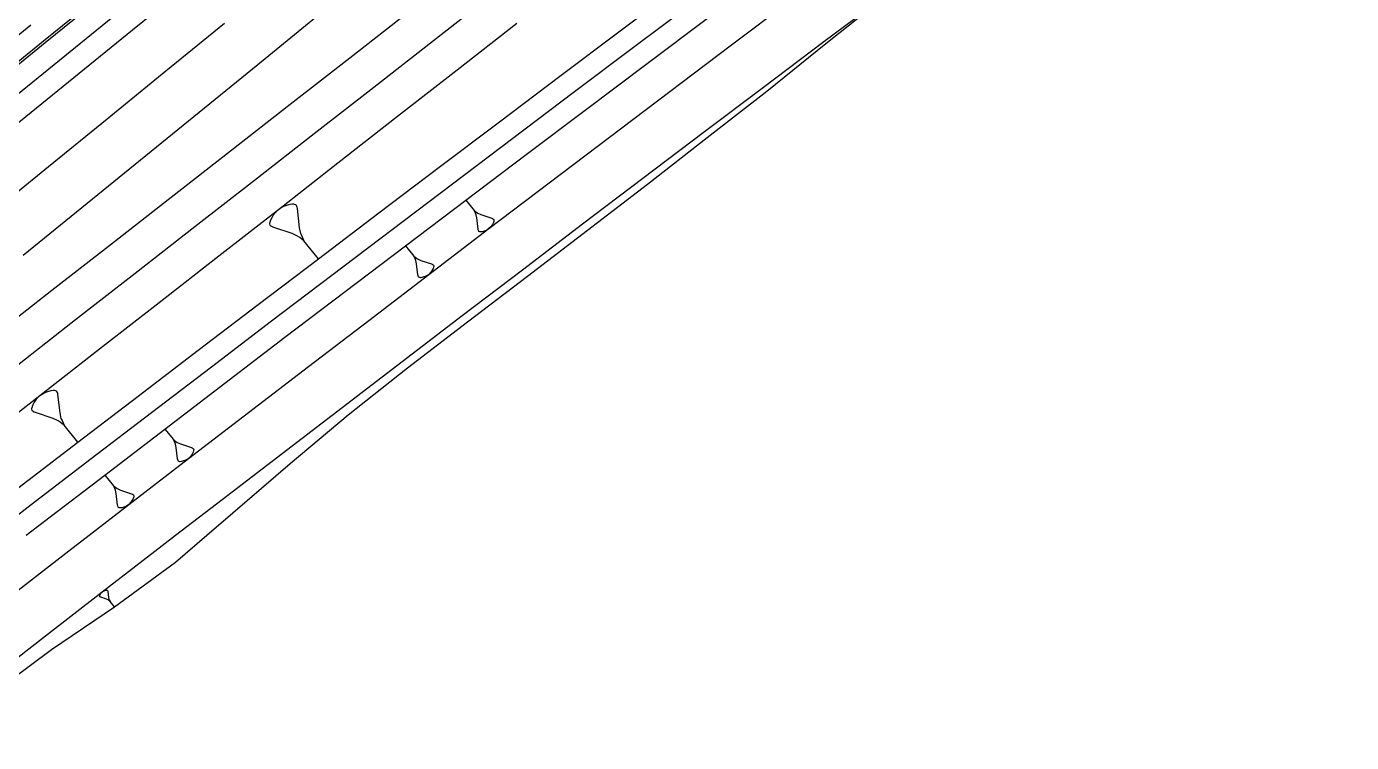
# Model space of a CAD drawing. Extents: x 387562 to 388546, y 804386 to 804945.
# Drawn here: x 387612.4 to 387700, y 804386.3 to 804433.7 of the extents above; entities that cross this region are included whole.
import ezdxf

# ---------------------------------------------------------------- set-up
doc = ezdxf.new("R2010")
doc.units = 0
doc.layers.get('0').update_dxf_attribs({"linetype": 'CONTINUOUS'})

msp = doc.modelspace()

# ---------------------------------------------------------------- linework, layer by layer
at = {"color": 7}
for p, q in [((387628.8264, 804421.3346), (387629.0345, 804421.5597)), ((387629.0345, 804421.5597), (387629.2973, 804421.7176)), ((387629.2973, 804421.7176), (387629.4591, 804421.7934)), ((387629.4591, 804421.7934), (387629.5874, 804421.8418)), ((387629.5874, 804421.8418), (387629.8103, 804421.9113)), ((387629.8103, 804421.9113), (387629.9659, 804421.9261)), ((387629.9659, 804421.9261), (387630.0269, 804421.9198)), ((387630.0269, 804421.9198), (387630.0878, 804421.9135)), ((387630.0878, 804421.9135), (387630.1762, 804421.8736)), ((387630.1762, 804421.8736), (387630.2035, 804421.84)), ((387630.2035, 804421.84), (387630.252, 804421.7117)), ((387630.252, 804421.7117), (387630.273, 804421.6171)), ((387630.273, 804421.6171), (387630.4188, 804420.3387)), ((387641.428, 804422.1702), (387641.9818, 804421.4892)), ((387641.9818, 804421.4892), (387642.0645, 804421.4273)), ((387642.0256, 804421.3956), (387641.9818, 804421.4892)), ((387642.0694, 804421.302), (387642.0256, 804421.3956)), ((387642.0645, 804421.4273), (387642.1473, 804421.3653)), ((387642.1473, 804421.3653), (387642.23, 804421.3033)), ((387628.4735, 804420.6005), (387628.4798, 804420.6615)), ((387628.4946, 804420.5059), (387628.4735, 804420.6005)), ((387628.4798, 804420.6615), (387628.486, 804420.7225)), ((387628.486, 804420.7225), (387628.5322, 804420.8718)), ((387628.5219, 804420.4723), (387628.4946, 804420.5059)), ((387628.5322, 804420.8718), (387628.6457, 804421.0759)), ((387628.6457, 804421.0759), (387628.7192, 804421.1916)), ((387628.7192, 804421.1916), (387628.8264, 804421.3346)), ((387642.1133, 804421.2083), (387642.0694, 804421.302)), ((387642.162, 804420.9894), (387642.1133, 804421.2083)), ((387642.2463, 804420.2499), (387642.162, 804420.9894)), ((387642.23, 804421.3033), (387642.4344, 804421.2109)), ((387642.4344, 804421.2109), (387643.1412, 804420.9777)), ((387643.1451, 804420.496), (387643.0831, 804420.4133)), ((387643.1412, 804420.9777), (387643.1923, 804420.9546)), ((387643.1877, 804420.563), (387643.1451, 804420.496)), ((387643.2533, 804420.681), (387643.1877, 804420.563)), ((387643.1923, 804420.9546), (387643.2593, 804420.9121)), ((387643.28, 804420.7674), (387643.2533, 804420.681)), ((387643.2593, 804420.9121), (387643.2751, 804420.8926)), ((387643.2751, 804420.8926), (387643.2873, 804420.8379)), ((387643.2836, 804420.8026), (387643.28, 804420.7674)), ((387643.2873, 804420.8379), (387643.2836, 804420.8026)), ((387628.6376, 804420.3987), (387628.5219, 804420.4723)), ((387628.726, 804420.3588), (387628.6376, 804420.3987)), ((387629.9479, 804419.9557), (387628.726, 804420.3588)), ((387630.3013, 804419.796), (387629.9479, 804419.9557)), ((387630.4443, 804419.6889), (387630.3013, 804419.796)), ((387630.4188, 804420.3387), (387630.5031, 804419.9602)), ((387630.5874, 804419.5817), (387630.4443, 804419.6889)), ((387630.5031, 804419.9602), (387630.5789, 804419.7983)), ((387630.5789, 804419.7983), (387630.6547, 804419.6364)), ((387630.6547, 804419.6364), (387630.7304, 804419.4745)), ((387642.2585, 804420.1951), (387642.2463, 804420.2499)), ((387642.2865, 804420.121), (387642.2585, 804420.1951)), ((387642.3024, 804420.1015), (387642.2865, 804420.121)), ((387642.3535, 804420.0784), (387642.3024, 804420.1015)), ((387642.3887, 804420.0748), (387642.3535, 804420.0784)), ((387642.424, 804420.0712), (387642.3887, 804420.0748)), ((387642.514, 804420.0797), (387642.424, 804420.0712)), ((387642.6429, 804420.1199), (387642.514, 804420.0797)), ((387642.7171, 804420.1479), (387642.6429, 804420.1199)), ((387642.8108, 804420.1918), (387642.7171, 804420.1479)), ((387642.9628, 804420.2831), (387642.8108, 804420.1918)), ((387643.0831, 804420.4133), (387642.9628, 804420.2831)), ((387630.7304, 804419.4745), (387630.5874, 804419.5817)), ((387631.6878, 804418.2974), (387630.7304, 804419.4745)), ((387637.4396, 804419.1498), (387637.9968, 804418.4646)), ((387637.9968, 804418.4646), (387638.08, 804418.4023)), ((387638.0409, 804418.3704), (387637.9968, 804418.4646)), ((387638.085, 804418.2762), (387638.0409, 804418.3704)), ((387638.08, 804418.4023), (387638.1633, 804418.3399)), ((387638.1291, 804418.182), (387638.085, 804418.2762)), ((387638.1782, 804417.9617), (387638.1291, 804418.182)), ((387638.1633, 804418.3399), (387638.2466, 804418.2775)), ((387638.263, 804417.2176), (387638.1782, 804417.9617)), ((387638.2466, 804418.2775), (387638.4522, 804418.1846)), ((387638.4522, 804418.1846), (387639.1634, 804417.95)), ((387639.1634, 804417.95), (387639.2148, 804417.9267)), ((387639.2148, 804417.9267), (387639.2822, 804417.8839)), ((387639.2822, 804417.8839), (387639.2981, 804417.8644)), ((387639.2981, 804417.8644), (387639.3104, 804417.8093)), ((387638.2753, 804417.1625), (387638.263, 804417.2176)), ((387638.3035, 804417.0879), (387638.2753, 804417.1625)), ((387638.3194, 804417.0683), (387638.3035, 804417.0879)), ((387638.3708, 804417.0451), (387638.3194, 804417.0683)), ((387638.4063, 804417.0414), (387638.3708, 804417.0451)), ((387638.4418, 804417.0378), (387638.4063, 804417.0414)), ((387638.5323, 804417.0464), (387638.4418, 804417.0378)), ((387638.6621, 804417.0869), (387638.5323, 804417.0464)), ((387638.7367, 804417.115), (387638.6621, 804417.0869)), ((387638.8309, 804417.1592), (387638.7367, 804417.115)), ((387638.9839, 804417.251), (387638.8309, 804417.1592)), ((387639.105, 804417.382), (387638.9839, 804417.251)), ((387639.1673, 804417.4653), (387639.105, 804417.382)), ((387639.2101, 804417.5326), (387639.1673, 804417.4653)), ((387639.2762, 804417.6514), (387639.2101, 804417.5326)), ((387639.3031, 804417.7383), (387639.2762, 804417.6514)), ((387639.3067, 804417.7738), (387639.3031, 804417.7383)), ((387639.3104, 804417.8093), (387639.3067, 804417.7738)), ((387613.0688, 804409.037), (387613.2661, 804409.2504)), ((387613.2661, 804409.2504), (387613.5153, 804409.4001)), ((387613.5153, 804409.4001), (387613.6688, 804409.4719)), ((387613.6688, 804409.4719), (387613.7904, 804409.5179)), ((387613.7904, 804409.5179), (387614.0017, 804409.5838)), ((387614.0017, 804409.5838), (387614.1493, 804409.5978)), ((387614.1493, 804409.5978), (387614.2071, 804409.5918)), ((387614.2071, 804409.5918), (387614.2649, 804409.5859)), ((387614.2649, 804409.5859), (387614.3487, 804409.5481)), ((387614.3487, 804409.5481), (387614.3746, 804409.5162)), ((387614.3746, 804409.5162), (387614.4206, 804409.3946)), ((387614.4206, 804409.3946), (387614.4405, 804409.3048)), ((387614.4405, 804409.3048), (387614.5787, 804408.0926)), ((387612.7342, 804408.3409), (387612.7402, 804408.3987)), ((387612.7542, 804408.2512), (387612.7342, 804408.3409)), ((387612.7402, 804408.3987), (387612.7461, 804408.4566)), ((387612.7461, 804408.4566), (387612.7899, 804408.5982)), ((387612.7801, 804408.2193), (387612.7542, 804408.2512)), ((387612.7899, 804408.5982), (387612.8975, 804408.7916)), ((387612.8975, 804408.7916), (387612.9672, 804408.9013)), ((387612.9672, 804408.9013), (387613.0688, 804409.037)), ((387612.8898, 804408.1496), (387612.7801, 804408.2193)), ((387612.9736, 804408.1117), (387612.8898, 804408.1496)), ((387614.1323, 804407.7295), (387612.9736, 804408.1117)), ((387614.4673, 804407.5781), (387614.1323, 804407.7295)), ((387614.603, 804407.4765), (387614.4673, 804407.5781)), ((387614.5787, 804408.0926), (387614.6587, 804407.7337)), ((387614.7386, 804407.3749), (387614.603, 804407.4765)), ((387614.6587, 804407.7337), (387614.7305, 804407.5802)), ((387614.7305, 804407.5802), (387614.8024, 804407.4267)), ((387614.8742, 804407.2732), (387614.7386, 804407.3749)), ((387614.8024, 804407.4267), (387614.8742, 804407.2732)), ((387615.782, 804406.1571), (387614.8742, 804407.2732)), ((387621.5201, 804407.0262), (387622.091, 804406.3243)), ((387622.091, 804406.3243), (387622.1763, 804406.2604)), ((387622.1362, 804406.2278), (387622.091, 804406.3243)), ((387622.1814, 804406.1312), (387622.1362, 804406.2278)), ((387622.1763, 804406.2604), (387622.2616, 804406.1965)), ((387622.2266, 804406.0347), (387622.1814, 804406.1312)), ((387622.2769, 804405.809), (387622.2266, 804406.0347)), ((387622.2616, 804406.1965), (387622.3469, 804406.1326)), ((387622.3638, 804405.0467), (387622.2769, 804405.809)), ((387622.3469, 804406.1326), (387622.5576, 804406.0374)), ((387622.5576, 804406.0374), (387623.2863, 804405.797)), ((387623.2863, 804405.797), (387623.339, 804405.7732)), ((387623.339, 804405.7732), (387623.408, 804405.7293)), ((387623.408, 804405.7293), (387623.4243, 804405.7093)), ((387623.4243, 804405.7093), (387623.4368, 804405.6529)), ((387623.4331, 804405.6165), (387623.4293, 804405.5801)), ((387623.4368, 804405.6529), (387623.4331, 804405.6165)), ((387622.3763, 804404.9902), (387622.3638, 804405.0467)), ((387622.4052, 804404.9138), (387622.3763, 804404.9902)), ((387622.4215, 804404.8937), (387622.4052, 804404.9138)), ((387622.4742, 804404.8699), (387622.4215, 804404.8937)), ((387622.5106, 804404.8662), (387622.4742, 804404.8699)), ((387622.5469, 804404.8624), (387622.5106, 804404.8662)), ((387622.6397, 804404.8713), (387622.5469, 804404.8624)), ((387622.7726, 804404.9127), (387622.6397, 804404.8713)), ((387622.8491, 804404.9416), (387622.7726, 804404.9127)), ((387622.9456, 804404.9868), (387622.8491, 804404.9416)), ((387623.1023, 804405.0809), (387622.9456, 804404.9868)), ((387623.2264, 804405.2151), (387623.1023, 804405.0809)), ((387623.2903, 804405.3004), (387623.2264, 804405.2151)), ((387623.3342, 804405.3694), (387623.2903, 804405.3004)), ((387623.4018, 804405.4911), (387623.3342, 804405.3694)), ((387623.4293, 804405.5801), (387623.4018, 804405.4911)), ((387617.5488, 804403.9848), (387618.1231, 804403.2787)), ((387618.1231, 804403.2787), (387618.2089, 804403.2144)), ((387618.1686, 804403.1816), (387618.1231, 804403.2787)), ((387618.214, 804403.0845), (387618.1686, 804403.1816)), ((387618.2089, 804403.2144), (387618.2947, 804403.1501)), ((387618.2595, 804402.9874), (387618.214, 804403.0845)), ((387618.3101, 804402.7604), (387618.2595, 804402.9874)), ((387618.2947, 804403.1501), (387618.3805, 804403.0858)), ((387618.3805, 804403.0858), (387618.5925, 804402.9901)), ((387618.5925, 804402.9901), (387619.3255, 804402.7483)), ((387618.3975, 804401.9934), (387618.3101, 804402.7604)), ((387619.2653, 804402.1629), (387619.1405, 804402.0279)), ((387619.3296, 804402.2487), (387619.2653, 804402.1629)), ((387619.3255, 804402.7483), (387619.3785, 804402.7243)), ((387619.3737, 804402.3181), (387619.3296, 804402.2487)), ((387619.4417, 804402.4405), (387619.3737, 804402.3181)), ((387619.3785, 804402.7243), (387619.4479, 804402.6802)), ((387619.4694, 804402.5301), (387619.4417, 804402.4405)), ((387619.4479, 804402.6802), (387619.4643, 804402.66)), ((387619.4643, 804402.66), (387619.477, 804402.6033)), ((387619.4732, 804402.5667), (387619.4694, 804402.5301)), ((387619.477, 804402.6033), (387619.4732, 804402.5667)), ((387618.4101, 804401.9367), (387618.3975, 804401.9934)), ((387618.4392, 804401.8598), (387618.4101, 804401.9367)), ((387618.4556, 804401.8396), (387618.4392, 804401.8598)), ((387618.5086, 804401.8156), (387618.4556, 804401.8396)), ((387618.5452, 804401.8119), (387618.5086, 804401.8156)), ((387618.5817, 804401.8081), (387618.5452, 804401.8119)), ((387618.6751, 804401.817), (387618.5817, 804401.8081)), ((387618.8088, 804401.8587), (387618.6751, 804401.817)), ((387618.8857, 804401.8877), (387618.8088, 804401.8587)), ((387618.9828, 804401.9332), (387618.8857, 804401.8877)), ((387619.1405, 804402.0279), (387618.9828, 804401.9332)), ((387617.2208, 804395.9654), (387617.2227, 804395.9838)), ((387617.2272, 804395.9368), (387617.2208, 804395.9654)), ((387617.2227, 804395.9838), (387617.2246, 804396.0023)), ((387617.2246, 804396.0023), (387617.2386, 804396.0474)), ((387617.2386, 804396.0474), (387617.2729, 804396.1091)), ((387617.2729, 804396.1091), (387617.2951, 804396.1441)), ((387617.2951, 804396.1441), (387617.3275, 804396.1873)), ((387617.3275, 804396.1873), (387617.3904, 804396.2554)), ((387617.3904, 804396.2554), (387617.4699, 804396.3031)), ((387617.4699, 804396.3031), (387617.5188, 804396.326)), ((387617.5188, 804396.326), (387617.5576, 804396.3407)), ((387617.5576, 804396.3407), (387617.625, 804396.3617)), ((387617.625, 804396.3617), (387617.672, 804396.3661)), ((387617.672, 804396.3661), (387617.6905, 804396.3642)), ((387617.6905, 804396.3642), (387617.7089, 804396.3623)), ((387617.7089, 804396.3623), (387617.7356, 804396.3503)), ((387617.7356, 804396.3503), (387617.7439, 804396.3401)), ((387617.7439, 804396.3401), (387617.7585, 804396.3013)), ((387617.7585, 804396.3013), (387617.7649, 804396.2727)), ((387617.7649, 804396.2727), (387617.809, 804395.8862)), ((387617.2355, 804395.9266), (387617.2272, 804395.9368)), ((387617.2705, 804395.9044), (387617.2355, 804395.9266)), ((387617.2972, 804395.8923), (387617.2705, 804395.9044)), ((387617.6666, 804395.7704), (387617.2972, 804395.8923)), ((387617.7735, 804395.7221), (387617.6666, 804395.7704)), ((387617.8167, 804395.6897), (387617.7735, 804395.7221)), ((387617.809, 804395.8862), (387617.8345, 804395.7718)), ((387617.86, 804395.6573), (387617.8167, 804395.6897)), ((387617.8345, 804395.7718), (387617.8574, 804395.7228)), ((387617.8574, 804395.7228), (387617.8803, 804395.6739)), ((387617.9032, 804395.6249), (387617.86, 804395.6573)), ((387617.8803, 804395.6739), (387617.9032, 804395.6249)), ((387618.1927, 804395.269), (387617.9032, 804395.6249))]:
    msp.add_line(p, q, dxfattribs=at)
at = {"color": 2, "linetype": 'CONTINUOUS'}
for points in [[(387611.6887, 804411.1899), (387615.6308, 804414.2672), (387619.5728, 804417.3446), (387623.5149, 804420.4219), (387627.457, 804423.4992), (387631.3991, 804426.5766), (387635.3412, 804429.6539), (387639.2833, 804432.7312), (387643.2254, 804435.8085), (387647.1674, 804438.8859), (387651.1095, 804441.9632), (387655.0516, 804445.0405), (387658.9937, 804448.1179), (387662.9358, 804451.1952), (387666.8779, 804454.2725), (387670.82, 804457.3499), (387674.762, 804460.4272), (387678.7041, 804463.5045), (387679.883, 804464.4248), (387682.6323, 804466.5674), (387686.5596, 804469.6173), (387690.4929, 804472.6592), (387694.432, 804475.6932), (387698.3771, 804478.7191)], [(387610.676, 804428.2833), (387614.555, 804431.4382), (387618.434, 804434.5931)], [(387608.7831, 804430.6107), (387612.662, 804433.7656)]]:
    msp.add_lwpolyline(points, dxfattribs=at)
at = {"color": 7, "linetype": 'CONTINUOUS'}
for points in [[(387616.5148, 804400), (387619.1405, 804402.0279), (387623.1023, 804405.0809), (387627.0676, 804408.1297), (387631.0363, 804411.1743), (387635.0084, 804414.2148), (387638.9839, 804417.251), (387642.9628, 804420.2831), (387646.9451, 804423.3109), (387650.9308, 804426.3346), (387654.92, 804429.3541), (387658.9125, 804432.3693), (387662.9085, 804435.3804), (387666.9079, 804438.3873), (387670.9107, 804441.39), (387674.9169, 804444.3885), (387678.9265, 804447.3828), (387682.9395, 804450.373), (387686.9559, 804453.3589), (387688.1577, 804454.251), (387690.9475, 804456.3145), (387694.9351, 804459.2477), (387698.9316, 804462.1685), (387700, 804462.9443)], [(387622.2409, 804400), (387625.3108, 804402.3656), (387629.276, 804405.4144), (387633.2447, 804408.4591), (387637.2168, 804411.4995), (387641.1923, 804414.5357), (387645.1712, 804417.5678), (387649.1535, 804420.5956), (387653.1393, 804423.6193), (387657.1284, 804426.6388), (387661.121, 804429.6541), (387665.1169, 804432.6651), (387669.1163, 804435.672), (387673.1191, 804438.6747), (387677.1253, 804441.6732), (387681.1349, 804444.6675), (387685.1479, 804447.6577), (387689.1643, 804450.6436), (387690.3661, 804451.5357), (387693.1521, 804453.5961), (387697.1343, 804456.525), (387700, 804458.619)], [(387624.3139, 804400), (387626.03, 804401.4812), (387629.8214, 804404.7438), (387633.6469, 804407.9646), (387637.5675, 804411.0683), (387641.5366, 804414.1124), (387645.512, 804417.1488), (387649.4878, 804420.1847), (387653.453, 804423.2336), (387657.4009, 804426.3038), (387661.3471, 804429.376), (387665.2314, 804432.5244), (387669.1353, 804435.6487), (387673.1384, 804438.651), (387677.2684, 804441.4973), (387677.3871, 804441.8687), (387683.1835, 804442.1488), (387686.4615, 804446.0427), (387688.9442, 804450.4799), (387689.2405, 804450.5499), (387690.5695, 804451.2857), (387693.4232, 804453.2619), (387697.5007, 804456.0713), (387700, 804457.9221)], [(387611.6225, 804427.1196), (387615.5015, 804430.2745), (387619.3804, 804433.4294), (387623.2594, 804436.5843)], [(387611.8141, 804403.1115), (387615.782, 804406.1571), (387619.7534, 804409.1984), (387623.7281, 804412.2356), (387627.7063, 804415.2686), (387631.6878, 804418.2974), (387635.6728, 804421.322), (387639.6612, 804424.3424), (387643.653, 804427.3586), (387647.6482, 804430.3706), (387651.6468, 804433.3784), (387655.6489, 804436.3821)], [(387610.0646, 804400), (387612.6975, 804402.0254), (387616.6654, 804405.071), (387620.6368, 804408.1123), (387624.6115, 804411.1495), (387628.5897, 804414.1825), (387632.5712, 804417.2113), (387636.5562, 804420.2359), (387640.5446, 804423.2563), (387644.5364, 804426.2725), (387648.5316, 804429.2845), (387652.5302, 804432.2923), (387656.5322, 804435.2959)], [(387610.1112, 804413.1294), (387614.0533, 804416.2067), (387617.9954, 804419.2841), (387621.9375, 804422.3614), (387625.8796, 804425.4387), (387629.8216, 804428.516), (387633.7637, 804431.5934), (387637.7058, 804434.6707)], [(387609.9519, 804421.2494), (387613.8309, 804424.4043), (387617.7099, 804427.5592), (387621.5889, 804430.7141), (387625.4679, 804433.8691)], [(387612.1604, 804418.5341), (387616.0393, 804421.689), (387619.9183, 804424.8439), (387623.7973, 804427.9989), (387627.6763, 804431.1538), (387631.5553, 804434.3087)], [(387603.3271, 804389.7739), (387604.3023, 804390.5321), (387607.2753, 804392.8437), (387611.227, 804395.9093), (387615.182, 804398.9707), (387616.5148, 804400)], [(387605.5356, 804387.0586), (387606.5108, 804387.8168), (387609.4838, 804390.1284), (387613.4354, 804393.194), (387617.3904, 804396.2554), (387621.3489, 804399.3126), (387622.2409, 804400)], [(387606.1634, 804386.2867), (387607.1032, 804387.0884), (387610.0164, 804389.4735), (387614.0405, 804392.4501), (387618.1927, 804395.269), (387622.2433, 804398.2129), (387624.3139, 804400)]]:
    msp.add_lwpolyline(points, dxfattribs=at)
at = {"color": 3, "linetype": 'CONTINUOUS'}
msp.add_lwpolyline([(387611.6225, 804427.1196), (387615.5015, 804430.2745), (387619.3804, 804433.4294), (387623.2594, 804436.5843)], dxfattribs=at)
at = {"color": 1, "linetype": 'CONTINUOUS'}
for points in [[(387609.6349, 804429.5634), (387613.5139, 804432.7183), (387617.3929, 804435.8732)], [(387609.7295, 804429.447), (387613.6085, 804432.6019), (387617.4875, 804435.7568)], [(387609.324, 804406.1731), (387613.2661, 804409.2504), (387617.2082, 804412.3277), (387621.1503, 804415.4051), (387625.0924, 804418.4824), (387629.0345, 804421.5597), (387632.9766, 804424.6371), (387636.9186, 804427.7144), (387640.8607, 804430.7917), (387644.8028, 804433.8691)], [(387612.3599, 804400), (387613.5809, 804400.9393), (387617.5488, 804403.9848), (387621.5201, 804407.0262), (387625.4949, 804410.0634), (387629.473, 804413.0964), (387633.4546, 804416.1252), (387637.4396, 804419.1498), (387641.428, 804422.1702), (387645.4198, 804425.1864), (387649.415, 804428.1984), (387653.4136, 804431.2062), (387657.4156, 804434.2098)]]:
    msp.add_lwpolyline(points, dxfattribs=at)

doc.saveas('drawing.dxf')
